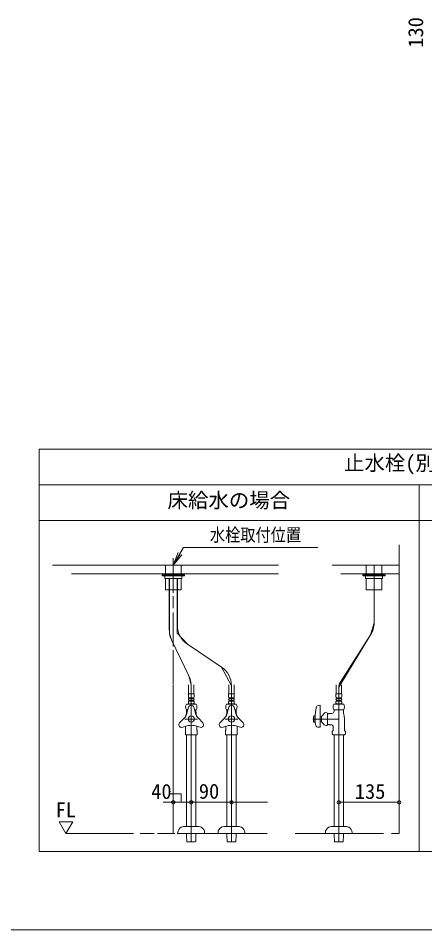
# Model space of a CAD drawing. Units: millimetres at full size, sheet at 1:5; details may follow other scales. Extents: x -1002 to 1043, y -687 to 1203.
# Drawn here: x -12 to 385, y -687 to 205 of the extents above; entities that cross this region are included whole.
import ezdxf
from ezdxf.enums import TextEntityAlignment as Align

# ---------------------------------------------------------------- set-up
doc = ezdxf.new("R2010")
doc.units = ezdxf.units.MM
doc.header["$LTSCALE"] = 5
doc.layers.add('F-0', color=7, linetype='Continuous', lineweight=15)
doc.styles.add('ＭＳ ゴシック', font='')
doc.styles.get('ＭＳ ゴシック').set_extended_font_data('MS Gothic')

msp = doc.modelspace()

# ---------------------------------------------------------------- linework, layer by layer
at = {"layer": 'F-0', "lineweight": 18}
for p, q in [((8.005, -610.354), (8.005, -216.604)), ((8.005, -216.604), (751.755, -216.604)), ((8.005, -251.604), (751.755, -251.604)), ((379.88, -610.354), (379.88, -251.604)), ((379.88, -610.354), (8.005, -610.354))]:
    msp.add_line(p, q, dxfattribs=at)
at = {"layer": 'F-0'}
for p, q in [((8.005, -286.604), (379.88, -286.604)), ((379.88, -286.604), (751.755, -286.604)), ((360.192, -310.229), (360.192, -592.854)), ((139.255, -330.354), (149.358, -312.854)), ((139.255, -330.354), (143.923, -317.893)), ((139.255, -330.354), (145.817, -318.987)), ((139.255, -330.354), (147.711, -320.081)), ((149.358, -312.854), (280.608, -312.854)), ((139.255, -323.326), (139.255, -357.347)), ((21.13, -330.354), (39.898, -330.354)), ((242.067, -330.354), (39.69, -330.354)), ((242.067, -338.666), (39.699, -338.666)), ((39.969, -338.666), (242.067, -338.666)), ((129.192, -338.666), (149.317, -338.666)), ((129.192, -339.541), (129.192, -338.666)), ((131.598, -330.354), (131.598, -338.666)), ((146.911, -338.666), (146.911, -330.354)), ((149.317, -338.666), (149.317, -339.541)), ((294.567, -330.354), (360.192, -330.354)), ((360.192, -330.354), (303.654, -330.354)), ((325.63, -338.666), (325.63, -339.541)), ((345.755, -338.666), (325.63, -338.666)), ((328.036, -338.666), (328.036, -330.354)), ((335.692, -386.67), (335.692, -330.354)), ((335.692, -386.67), (335.692, -330.354)), ((343.348, -330.354), (343.348, -338.666)), ((345.755, -339.541), (345.755, -338.666)), ((128.317, -339.541), (128.317, -340.635)), ((150.192, -339.541), (128.317, -339.541)), ((128.317, -340.635), (150.192, -340.635)), ((149.317, -339.541), (129.192, -339.541)), ((147.567, -340.635), (130.942, -340.635)), ((130.942, -340.635), (130.942, -343.26)), ((130.942, -343.26), (147.567, -343.26)), ((131.598, -343.26), (131.598, -353.935)), ((135.183, -393.794), (135.183, -343.26)), ((135.426, -342.999), (135.426, -397.047)), ((143.083, -343.26), (143.083, -396.91)), ((143.326, -389.435), (143.326, -343.26)), ((146.911, -353.935), (146.911, -343.26)), ((147.567, -343.26), (147.567, -340.635)), ((150.192, -340.635), (150.192, -339.541)), ((150.192, -340.197), (150.192, -340.635)), ((324.755, -340.635), (324.755, -339.541)), ((324.755, -339.541), (346.63, -339.541)), ((324.755, -340.197), (324.755, -340.635)), ((346.63, -340.635), (324.755, -340.635)), ((325.63, -339.541), (345.755, -339.541)), ((327.38, -340.635), (344.005, -340.635)), ((327.38, -343.26), (327.38, -340.635)), ((344.005, -343.26), (327.38, -343.26)), ((328.036, -353.935), (328.036, -343.26)), ((343.348, -343.26), (343.348, -353.935)), ((344.005, -340.635), (344.005, -343.26)), ((346.63, -339.541), (346.63, -340.635)), ((131.926, -354.263), (131.598, -353.935)), ((132.036, -354.372), (131.926, -354.263)), ((132.036, -354.372), (146.08, -354.372)), ((146.08, -354.372), (146.473, -354.372)), ((146.583, -354.263), (146.473, -354.372)), ((146.911, -353.935), (146.583, -354.263)), ((328.036, -353.935), (328.364, -354.263)), ((328.364, -354.263), (328.473, -354.372)), ((328.867, -354.372), (328.473, -354.372)), ((342.911, -354.372), (328.867, -354.372)), ((342.911, -354.372), (343.02, -354.263)), ((343.02, -354.263), (343.348, -353.935)), ((139.255, -360.642), (139.255, -372.309)), ((139.255, -376.427), (139.255, -409.919)), ((137.388, -403.364), (135.426, -397.047)), ((153.007, -407.597), (143.083, -396.91)), ((301.13, -449.651), (332.244, -398.459)), ((137.388, -403.364), (154.55, -438.64)), ((137.388, -403.364), (154.55, -438.64)), ((153.007, -407.597), (186.448, -430.049)), ((186.448, -430.049), (153.007, -407.597)), ((139.255, -413.351), (139.255, -446.398)), ((196.13, -448.21), (186.448, -430.049)), ((156.738, -447.359), (154.55, -438.64)), ((139.255, -446.869), (139.255, -465.509)), ((139.255, -452.92), (139.255, -569.602)), ((154.239, -447.472), (154.239, -456.222)), ((156.755, -448.21), (156.755, -456.222)), ((156.755, -448.21), (156.755, -480.854)), ((159.27, -456.222), (159.27, -447.472)), ((193.614, -447.472), (193.614, -456.222)), ((196.13, -448.21), (196.13, -456.222)), ((196.13, -448.21), (196.13, -480.854)), ((198.645, -456.222), (198.645, -447.472)), ((298.614, -456.222), (298.614, -447.472)), ((301.13, -449.651), (301.13, -456.222)), ((301.13, -449.651), (301.13, -601.056)), ((303.645, -447.472), (303.645, -456.222)), ((159.555, -456.222), (153.955, -456.222)), ((153.955, -456.222), (153.955, -459.175)), ((154.348, -459.941), (159.161, -459.941)), ((154.348, -460.816), (154.348, -459.941)), ((159.161, -460.816), (154.348, -460.816)), ((154.348, -462.347), (159.161, -462.347)), ((154.348, -463.222), (154.348, -462.347)), ((159.161, -463.222), (154.348, -463.222)), ((156.755, -456.222), (156.755, -601.056)), ((159.161, -459.941), (159.161, -460.816)), ((159.161, -462.347), (159.161, -463.222)), ((159.555, -459.175), (159.555, -456.222)), ((198.93, -456.222), (193.33, -456.222)), ((193.33, -456.222), (193.33, -459.175)), ((193.723, -459.941), (198.536, -459.941)), ((193.723, -460.816), (193.723, -459.941)), ((198.536, -460.816), (193.723, -460.816)), ((193.723, -462.347), (198.536, -462.347)), ((193.723, -463.222), (193.723, -462.347)), ((198.536, -463.222), (193.723, -463.222)), ((196.13, -456.222), (196.13, -601.056)), ((198.536, -459.941), (198.536, -460.816)), ((198.536, -462.347), (198.536, -463.222)), ((198.93, -459.175), (198.93, -456.222)), ((298.33, -456.222), (303.93, -456.222)), ((298.33, -459.175), (298.33, -456.222)), ((303.536, -459.941), (298.723, -459.941)), ((298.723, -459.941), (298.723, -460.816)), ((298.723, -460.816), (303.536, -460.816)), ((303.536, -462.347), (298.723, -462.347)), ((298.723, -462.347), (298.723, -463.222)), ((298.723, -463.222), (303.536, -463.222)), ((301.13, -456.222), (301.13, -480.854)), ((303.536, -460.816), (303.536, -459.941)), ((303.536, -463.222), (303.536, -462.347)), ((303.93, -456.222), (303.93, -459.175)), ((139.255, -471.315), (139.255, -570.205)), ((151.999, -466.285), (161.51, -466.285)), ((153.568, -471.666), (151.999, -471.666)), ((152.161, -471.666), (152.161, -472.547)), ((152.161, -471.666), (152.669, -471.666)), ((152.161, -472.547), (152.161, -473.197)), ((154.219, -469.237), (152.622, -475.199)), ((153.568, -471.666), (152.669, -471.666)), ((153.955, -463.988), (153.955, -465.41)), ((154.392, -465.847), (159.117, -465.847)), ((159.29, -469.237), (160.888, -475.199)), ((159.555, -465.41), (159.555, -463.988)), ((160.84, -471.666), (159.941, -471.666)), ((161.51, -471.666), (159.941, -471.666)), ((161.348, -472.547), (161.348, -473.197)), ((191.374, -466.285), (200.885, -466.285)), ((191.374, -471.666), (192.044, -471.666)), ((191.536, -471.666), (191.536, -472.547)), ((191.536, -472.547), (191.536, -473.197)), ((193.594, -469.237), (191.997, -475.199)), ((192.943, -471.666), (192.044, -471.666)), ((193.33, -463.988), (193.33, -465.41)), ((193.767, -465.847), (198.492, -465.847)), ((198.665, -469.237), (200.263, -475.199)), ((198.93, -465.41), (198.93, -463.988)), ((200.215, -471.666), (199.316, -471.666)), ((200.885, -471.666), (199.316, -471.666)), ((281.099, -467.524), (282.505, -467.326)), ((282.755, -488.696), (282.755, -467.543)), ((305.885, -466.285), (296.374, -466.285)), ((296.374, -471.666), (305.885, -471.666)), ((296.536, -471.666), (296.536, -472.547)), ((297.044, -471.666), (296.536, -471.666)), ((296.536, -472.547), (296.536, -473.197)), ((297.044, -471.666), (305.215, -471.666)), ((298.33, -465.41), (298.33, -463.988)), ((303.492, -465.847), (298.767, -465.847)), ((303.93, -463.988), (303.93, -465.41)), ((305.723, -471.666), (305.215, -471.666)), ((305.723, -471.666), (305.723, -472.547)), ((305.723, -472.547), (305.723, -473.197)), ((145.426, -484.466), (149.791, -480.102)), ((162.846, -480.854), (150.663, -480.854)), ((162.846, -480.854), (150.959, -480.854)), ((156.755, -480.854), (156.755, -601.056)), ((168.083, -484.466), (163.718, -480.102)), ((184.801, -484.466), (189.166, -480.102)), ((202.221, -480.854), (190.038, -480.854)), ((202.221, -480.854), (190.038, -480.854)), ((196.13, -480.854), (196.13, -601.056)), ((207.458, -484.466), (203.093, -480.102)), ((301.13, -480.854), (276.192, -480.854)), ((301.13, -480.854), (276.192, -480.854)), ((276.63, -477.791), (276.512, -478.229)), ((276.63, -483.916), (276.63, -477.791)), ((277.942, -477.791), (276.63, -477.791)), ((277.942, -477.791), (277.942, -483.916)), ((277.942, -479.104), (277.942, -482.604)), ((284.067, -478.775), (282.755, -478.775)), ((284.067, -483.479), (284.067, -478.229)), ((290.192, -475.135), (290.192, -486.572)), ((290.192, -475.604), (290.848, -475.604)), ((290.848, -475.604), (291.464, -475.604)), ((301.13, -601.056), (301.13, -480.854)), ((306.598, -480.854), (306.598, -491.099)), ((147.629, -488.947), (153.924, -487.26)), ((151.286, -487.967), (151.286, -491.099)), ((165.547, -488.858), (159.585, -487.26)), ((162.223, -491.099), (162.223, -487.967)), ((187.004, -488.947), (193.299, -487.26)), ((190.661, -487.967), (190.661, -491.099)), ((204.922, -488.858), (198.96, -487.26)), ((201.598, -491.099), (201.598, -487.967)), ((280.585, -488.642), (282.505, -488.912)), ((282.755, -482.932), (284.067, -482.932)), ((290.848, -486.104), (290.192, -486.104)), ((291.464, -486.104), (290.848, -486.104)), ((295.661, -488.51), (295.661, -491.099)), ((151.176, -496.166), (151.067, -496.057)), ((151.176, -496.166), (152.171, -496.166)), ((162.333, -496.166), (152.171, -496.166)), ((152.248, -585.854), (152.248, -496.166)), ((161.261, -496.166), (161.261, -585.854)), ((190.551, -496.166), (190.442, -496.057)), ((190.551, -496.166), (191.546, -496.166)), ((201.708, -496.166), (191.546, -496.166)), ((191.623, -585.854), (191.623, -496.166)), ((200.636, -496.166), (200.636, -585.854)), ((294.562, -493.104), (295.02, -492.646)), ((294.562, -493.104), (294.562, -495.177)), ((294.562, -495.177), (295.551, -496.166)), ((295.551, -496.166), (306.708, -496.166)), ((296.623, -496.166), (296.623, -585.854)), ((305.636, -585.854), (305.636, -496.166)), ((306.708, -496.166), (307.697, -495.177)), ((307.239, -492.646), (307.697, -493.104)), ((307.697, -495.177), (307.697, -493.104)), ((307.697, -495.177), (307.697, -493.104)), ((129.264, -562.317), (231.388, -562.317)), ((139.255, -570.205), (139.255, -581.857)), ((301.13, -562.317), (360.189, -562.317)), ((139.255, -573.034), (139.255, -579.605)), ((27.692, -581.487), (40.817, -581.487)), ((34.255, -592.854), (27.692, -581.487)), ((40.817, -581.487), (34.255, -592.854)), ((139.255, -582.041), (139.255, -592.854)), ((139.255, -582.547), (139.255, -592.854)), ((162.094, -585.854), (151.415, -585.854)), ((201.469, -585.854), (190.79, -585.854)), ((295.79, -585.854), (306.469, -585.854)), ((34.255, -592.854), (100.287, -592.854)), ((106.928, -592.854), (120.448, -592.854)), ((123.768, -592.854), (140.669, -592.854)), ((142.853, -592.854), (231.209, -592.854)), ((143.63, -591.979), (143.63, -592.854)), ((169.88, -592.854), (143.63, -592.854)), ((152.248, -594.008), (152.248, -592.855)), ((152.272, -594.931), (152.248, -594.008)), ((161.261, -594.008), (161.237, -594.931)), ((161.261, -592.855), (161.261, -594.008)), ((169.88, -592.854), (169.88, -591.979)), ((183.005, -591.979), (183.005, -592.854)), ((209.255, -592.854), (183.005, -592.854)), ((191.623, -594.008), (191.623, -592.855)), ((191.647, -594.931), (191.623, -594.008)), ((200.636, -594.008), (200.612, -594.931)), ((200.636, -592.855), (200.636, -594.008)), ((209.255, -592.854), (209.255, -591.979)), ((258.288, -592.854), (344.968, -592.854)), ((288.005, -592.854), (288.005, -591.979)), ((288.005, -592.854), (314.255, -592.854)), ((296.623, -592.854), (296.623, -594.008)), ((296.623, -594.008), (296.647, -594.931)), ((296.647, -594.931), (296.768, -600.548)), ((305.491, -600.548), (305.612, -594.931)), ((305.612, -594.931), (305.636, -594.008)), ((305.636, -594.008), (305.636, -592.854)), ((314.255, -591.979), (314.255, -592.854)), ((352.753, -592.854), (352.808, -592.854)), ((152.929, -601.056), (153.036, -601.056)), ((152.929, -601.056), (152.929, -601.056)), ((153.036, -601.056), (160.473, -601.056)), ((160.473, -601.056), (160.58, -601.056)), ((160.58, -601.056), (160.58, -601.056)), ((192.304, -601.056), (192.411, -601.056)), ((192.304, -601.056), (192.304, -601.056)), ((192.411, -601.056), (199.848, -601.056)), ((199.848, -601.056), (199.955, -601.056)), ((199.955, -601.056), (199.955, -601.056)), ((296.768, -600.548), (297.304, -601.056)), ((304.848, -601.056), (297.411, -601.056)), ((304.955, -601.056), (305.491, -600.548)), ((-1002.086, -687.064), (1002.034, -687.064))]:
    msp.add_line(p, q, dxfattribs=at)
at = {"layer": 'F-0', "lineweight": 18}
msp.add_lwpolyline([(751.755, -216.604), (751.755, -610.354), (379.88, -610.354)], dxfattribs=at)
at = {"layer": 'F-0'}
for points in [[(352.808, -592.854), (360.192, -592.854), (360.192, -310.229)], [(303.19, -338.666), (360.192, -338.666), (303.702, -338.666)], [(146.473, -354.372), (146.43, -354.372), (138.38, -354.372)], [(328.473, -354.372), (328.517, -354.372), (336.567, -354.372)], [(302.509, -444.936), (332.244, -398.459), (335.692, -386.67)], [(154.348, -465.847), (154.13, -466.066), (154.13, -466.285)], [(159.38, -466.285), (159.38, -466.066), (159.161, -465.847)], [(160.84, -471.666), (161.348, -471.666), (161.348, -472.547)], [(193.723, -465.847), (193.505, -466.066), (193.505, -466.285)], [(198.755, -466.285), (198.755, -466.066), (198.536, -465.847)], [(200.215, -471.666), (200.723, -471.666), (200.723, -472.547), (200.723, -473.197)], [(298.505, -466.285), (298.505, -466.066), (298.723, -465.847)], [(303.536, -465.847), (303.755, -466.066), (303.755, -466.285)], [(291.464, -475.604), (291.683, -475.385), (294.348, -475.385)], [(276.512, -483.479), (276.63, -483.916), (277.942, -483.916)], [(291.464, -486.104), (291.683, -486.322), (293.473, -486.322)], [(151.067, -492.052), (151.067, -495.177), (151.067, -496.057)], [(162.442, -492.052), (162.442, -496.057), (162.333, -496.166)], [(190.442, -492.052), (190.442, -495.177), (190.442, -496.057)], [(201.817, -492.052), (201.817, -496.057), (201.708, -496.166)], [(146.81, -562.198), (146.81, -553.925), (136.048, -553.925)], [(152.929, -601.056), (152.393, -600.548), (152.272, -594.931)], [(161.237, -594.931), (161.116, -600.548), (160.58, -601.056)], [(192.304, -601.056), (191.768, -600.548), (191.647, -594.931)], [(200.612, -594.931), (200.491, -600.548), (199.955, -601.056)], [(297.411, -601.056), (297.304, -601.056), (297.304, -601.056)], [(304.955, -601.056), (304.955, -601.056), (304.848, -601.056)]]:
    msp.add_lwpolyline(points, dxfattribs=at)
for centre, radius in [((156.755, -480.854), 3.062), ((196.13, -480.854), 3.062), ((139.255, -562.317), 1.75), ((139.255, -562.317), 1.75), ((156.755, -562.317), 1.75), ((156.755, -562.317), 1.75), ((196.13, -562.317), 1.75), ((196.13, -562.317), 1.75), ((301.13, -562.317), 1.75), ((301.13, -562.317), 1.75), ((360.189, -562.317), 1.75), ((360.189, -562.317), 1.75), ((360.189, -562.317), 1.75)]:
    msp.add_circle(centre, radius, dxfattribs=at)
for centre, radius, start, end in [((165.201, -389.435), 21.875, 180, 236.12262), ((313.817, -386.67), 21.875, 327.39011, 0), ((157.058, -393.794), 21.875, 188.55163, 205.94376), ((174.255, -448.21), 21.875, 0, 56.12262), ((134.88, -448.21), 21.875, 2.23046, 25.94376), ((309.88, -449.651), 8.75, 147.39011, 180), ((134.88, -448.21), 21.875, 0, 2.23046), ((154.896, -459.175), 0.941, 180, 234.43222), ((154.896, -461.582), 0.941, 125.56778, 234.43222), ((154.896, -463.988), 0.941, 125.56778, 180), ((158.613, -459.175), 0.941, 305.56778, 0), ((158.613, -461.582), 0.941, 305.56778, 54.43222), ((158.613, -463.988), 0.941, 0, 54.43222), ((194.271, -459.175), 0.941, 180, 234.43222), ((194.271, -461.582), 0.941, 125.56778, 234.43222), ((194.271, -463.988), 0.941, 125.56778, 180), ((197.988, -459.175), 0.941, 305.56778, 0), ((197.988, -461.582), 0.941, 305.56778, 54.43222), ((197.988, -463.988), 0.941, 0, 54.43222), ((299.271, -459.175), 0.941, 180, 234.43222), ((299.271, -461.582), 0.941, 125.56778, 234.43222), ((299.271, -463.988), 0.941, 125.56778, 180), ((302.988, -459.175), 0.941, 305.56778, 0), ((302.988, -461.582), 0.941, 305.56778, 54.43222), ((302.988, -463.988), 0.941, 0, 54.43222), ((155.989, -468.975), 4.812, 146.00705, 213.99295), ((154.392, -465.41), 0.438, 180, 270), ((156.755, -469.916), 2.625, 15, 165), ((159.117, -465.41), 0.438, 270, 0), ((157.52, -468.975), 4.812, 326.00705, 33.99295), ((195.364, -468.975), 4.812, 146.00705, 213.99295), ((193.767, -465.41), 0.438, 180, 270), ((196.13, -469.916), 2.625, 15, 165), ((198.492, -465.41), 0.438, 270, 0), ((196.895, -468.975), 4.812, 326.00705, 33.99295), ((343.567, -480.854), 65.648, 170.1971, 178.47247), ((281.464, -470.123), 2.625, 98, 170.1971), ((282.536, -467.543), 0.219, 0, 98), ((300.364, -468.975), 4.812, 146.00705, 213.99295), ((298.767, -465.41), 0.438, 180, 270), ((303.492, -465.41), 0.438, 270, 0), ((301.895, -468.975), 4.812, 326.00705, 33.99295), ((142.057, -472.368), 10.938, 315, 345), ((170.973, -480.854), 19.688, 166.9604, 171.25756), ((137.915, -473.197), 14.246, 346.9604, 0), ((171.452, -472.368), 10.938, 195, 225), ((175.594, -473.197), 14.246, 180, 193.0396), ((142.536, -480.854), 19.688, 8.74244, 13.0396), ((181.432, -472.368), 10.938, 315, 345), ((210.348, -480.854), 19.688, 166.9604, 171.25756), ((177.29, -473.197), 14.246, 346.9604, 0), ((210.827, -472.368), 10.938, 195, 225), ((214.969, -473.197), 14.246, 180, 193.0396), ((181.911, -480.854), 19.688, 8.74244, 13.0396), ((287.13, -480.854), 10.938, 166.70293, 180), ((287.13, -480.854), 10.938, 180, 193.29707), ((287.13, -480.854), 10.938, 166.11346, 166.70293), ((278.202, -469.519), 10.5, 303.95919, 326.04081), ((288.661, -476.697), 2.188, 45.573, 143.1301), ((294.348, -473.197), 2.188, 270, 0), ((319.969, -473.197), 14.246, 180, 193.0396), ((286.911, -480.854), 19.688, 0, 13.0396), ((147.282, -486.322), 2.625, 135, 277.52424), ((156.755, -497.825), 10.938, 75, 105), ((166.227, -486.322), 2.625, 255, 45), ((186.657, -486.322), 2.625, 135, 277.52424), ((196.13, -497.825), 10.938, 75, 105), ((205.602, -486.322), 2.625, 255, 45), ((287.13, -480.854), 10.938, 193.29707, 193.88654), ((310.716, -481.013), 32.812, 182.77864, 189.59149), ((280.95, -486.043), 2.625, 189.59149, 261.99591), ((282.536, -488.696), 0.219, 261.99591, 0), ((278.202, -492.188), 10.5, 33.95919, 56.04081), ((288.661, -485.01), 2.188, 216.8699, 314.427), ((293.473, -488.51), 2.188, 0, 90), ((149.098, -491.099), 2.188, 334.15807, 0), ((164.411, -491.099), 2.188, 180, 205.84193), ((188.473, -491.099), 2.188, 334.15807, 0), ((203.786, -491.099), 2.188, 180, 205.84193), ((293.473, -491.099), 2.188, 315, 0), ((308.786, -491.099), 2.188, 180, 225), ((149.317, -591.979), 5.688, 113.55646, 180), ((151.415, -596.791), 10.938, 90, 113.55646), ((162.094, -596.791), 10.938, 66.44354, 90), ((164.192, -591.979), 5.688, 0, 66.44354), ((188.692, -591.979), 5.688, 113.55646, 180), ((190.79, -596.791), 10.938, 90, 113.55646), ((201.469, -596.791), 10.938, 66.44354, 90), ((203.567, -591.979), 5.688, 0, 66.44354), ((293.692, -591.979), 5.688, 113.55646, 180), ((295.79, -596.791), 10.938, 90, 113.55646), ((306.469, -596.791), 10.938, 66.44354, 90), ((308.567, -591.979), 5.688, 0, 66.44354)]:
    msp.add_arc(centre, radius, start, end, dxfattribs=at)

# ---------------------------------------------------------------- texts
at = {"layer": 'F-0', "style": 'ＭＳ ゴシック'}
msp.add_text('130', height=14.66, rotation=90, dxfattribs=at).set_placement((388.034, 176.281), align=Align.BOTTOM_LEFT)
for s, p in [('止水栓(別途手配)参考位置', (306.199, -241.92)), ('床給水の場合', (133.559, -278.377)), ('40', (117.638, -563.367)), ('90', (164.222, -563.223)), ('135', (316.799, -563.367)), ('FL', (24.052, -581.373))]:
    msp.add_text(s, height=14.66, dxfattribs=at).set_placement(p, align=Align.BOTTOM_LEFT)
at = {"layer": 'F-0', "style": 'ＭＳ ゴシック', "width": 0.85}
msp.add_text('水栓取付位置', height=12.83, dxfattribs=at).set_placement((175.025, -310.821), align=Align.BOTTOM_LEFT)

doc.saveas('drawing.dxf')
